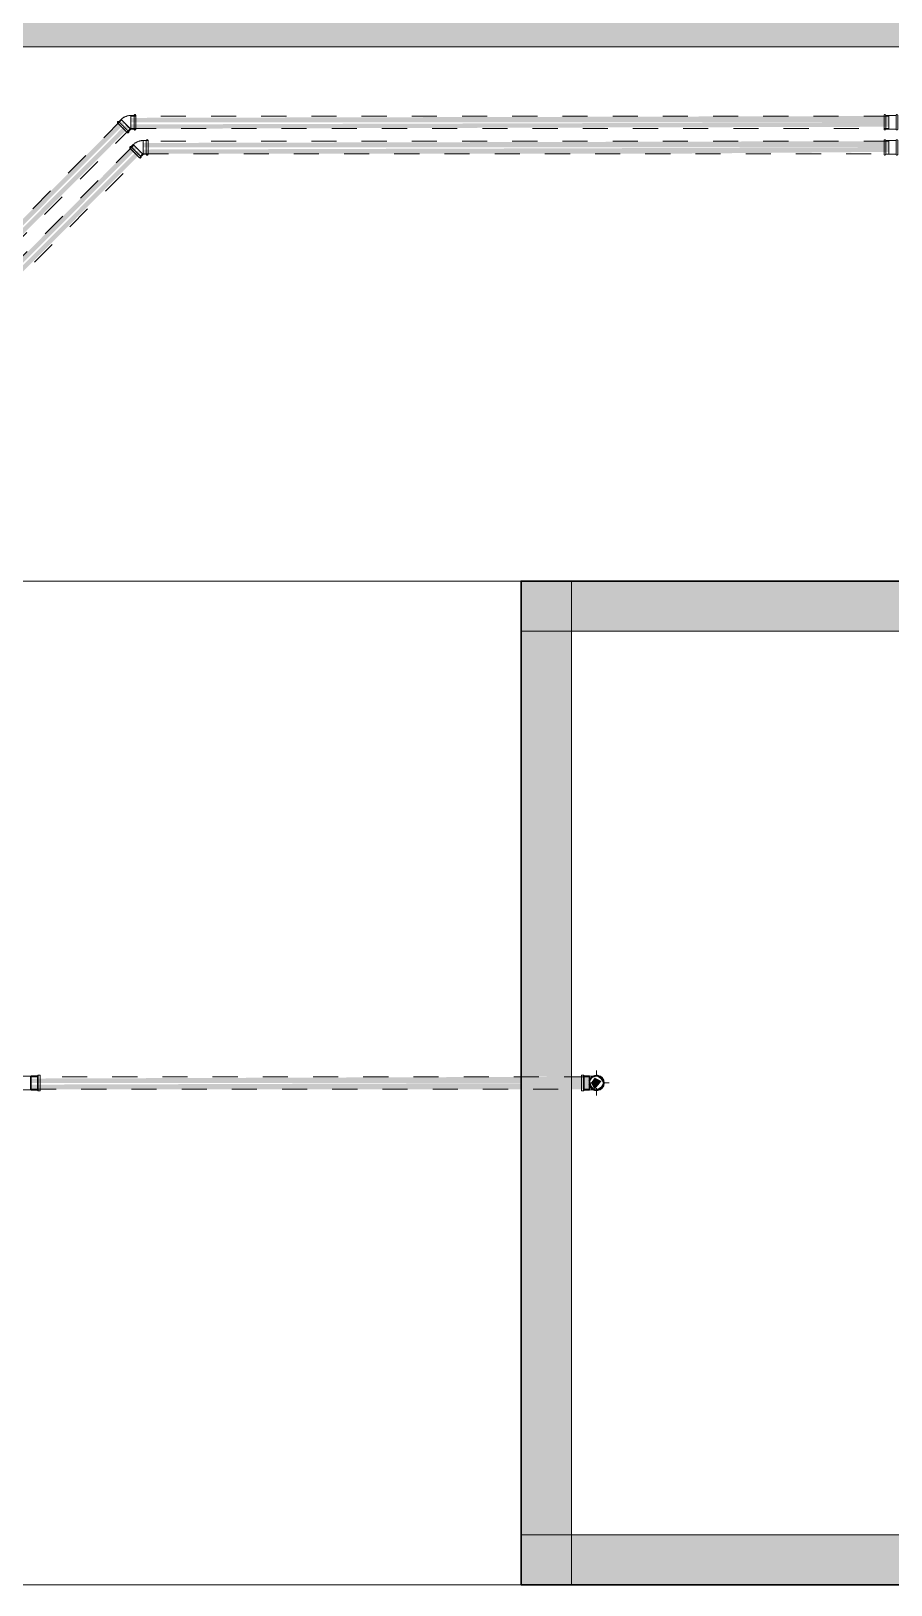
# Model space of a CAD drawing. Header units: metres. Extents: x 149 to 429, y -3 to 162.
# Drawn here: x 357.17 to 360.6, y 93.64 to 99.83 of the extents above; entities that cross this region are included whole.
import ezdxf

# ---------------------------------------------------------------- set-up
doc = ezdxf.new("R2010")
doc.units = ezdxf.units.M
doc.linetypes.add('Aligning Line', pattern=[0.012, 0.006, -0.006])
doc.linetypes.add('IMPORT-Dashed _3_', pattern=[0.75, 0.5, -0.25])
doc.layers.add('1053_ARQ_BASE_MATADOURO_dwg', color=7, linetype='Continuous', lineweight=5, true_color=0x767676)
doc.layers.add('A-FLOR', color=7, linetype='Continuous', lineweight=9, true_color=0x007f00)
for name, color, linetype, lineweight in [('A-DETL', 7, 'Continuous', 5), ('A-DETL-GENF', 7, 'Continuous', 5), ('A-PAREDE', 7, 'Continuous', 30), ('A-WALL', 7, 'Continuous', 9), ('A_PROJEÇÃO', 7, 'IMPORT-Dashed _3_', 5), ('P-PIPE', 7, 'Continuous', 5), ('P-PIPE-CNTR', 7, 'Continuous', 5)]:
    doc.layers.add(name, color=color, linetype=linetype, lineweight=lineweight)

# ---------------------------------------------------------------- blocks, each defined once
blk = doc.blocks.new('AÇO_Cotovelo 90 45 - AÇO_Cotovelo 90 45-V96-TÉRREO 1_20 - Dependente 2')
at = {"layer": 'P-PIPE'}
for p, q in [((-0.0119, 0.0274), (-0.031, 0.0274)), ((-0.031, 0.0222), (-0.031, 0.0274)), ((-0.031, -0.0085), (-0.031, 0.0085)), ((-0.0119, 0.0274), (-0.0119, 0.0222)), ((-0.0119, 0.0274), (-0.0119, -0.0274)), ((-0.0119, 0.0274), (-0.0119, 0.0237)), ((-0.0119, 0.0085), (-0.0119, -0.0085)), ((0.0025, 0.0413), (-0.011, 0.0278)), ((-0.011, 0.0278), (0.0278, -0.011)), ((-0.0084, 0.0252), (-0.011, 0.0278)), ((0.0278, -0.011), (-0.011, 0.0278)), ((0.0413, 0.0025), (0.0025, 0.0413)), ((0.0278, -0.011), (0.0413, 0.0025)), ((-0.031, -0.0274), (-0.031, -0.0222)), ((-0.031, -0.0274), (-0.0119, -0.0274)), ((-0.0119, -0.0222), (-0.0119, -0.0274)), ((-0.0119, -0.0237), (-0.0119, -0.0274)), ((0.0278, -0.011), (0.0252, -0.0084))]:
    blk.add_line(p, q, dxfattribs=at)
at = {"layer": 'P-PIPE', "flags": 128}
for points in [[(-0.031, 0.0274), (-0.031, 0.0275), (-0.031, 0.0277), (-0.0309, 0.0278), (-0.0309, 0.028), (-0.0309, 0.0281), (-0.0309, 0.0282), (-0.0308, 0.0284), (-0.0308, 0.0285), (-0.0307, 0.0286), (-0.0307, 0.0288), (-0.0306, 0.0289), (-0.0306, 0.029), (-0.0305, 0.0291), (-0.0304, 0.0293), (-0.0304, 0.0294), (-0.0303, 0.0295), (-0.0302, 0.0296), (-0.0301, 0.0297), (-0.03, 0.0298), (-0.0299, 0.0299), (-0.0298, 0.03), (-0.0297, 0.0301), (-0.0296, 0.0302), (-0.0295, 0.0303), (-0.0294, 0.0303), (-0.0292, 0.0304), (-0.0291, 0.0305), (-0.029, 0.0306), (-0.0289, 0.0306), (-0.0287, 0.0307), (-0.0286, 0.0307), (-0.0285, 0.0308), (-0.0283, 0.0308), (-0.0282, 0.0308), (-0.0281, 0.0308), (-0.0279, 0.0309), (-0.0278, 0.0309), (-0.0276, 0.0309), (-0.0275, 0.0309), (-0.0274, 0.0309), (-0.0272, 0.0309), (-0.0271, 0.0309), (-0.0269, 0.0309), (-0.0268, 0.0308), (-0.0267, 0.0308), (-0.0265, 0.0308), (-0.0264, 0.0307), (-0.0263, 0.0307), (-0.0261, 0.0306), (-0.026, 0.0306), (-0.0259, 0.0305), (-0.0258, 0.0305), (-0.0256, 0.0304), (-0.0255, 0.0303), (-0.0254, 0.0302), (-0.0253, 0.0301), (-0.0252, 0.0301), (-0.0251, 0.03), (-0.025, 0.0299), (-0.0249, 0.0298), (-0.0248, 0.0297), (-0.0247, 0.0296), (-0.0246, 0.0294), (-0.0245, 0.0293), (-0.0245, 0.0292), (-0.0244, 0.0291), (-0.0243, 0.029), (-0.0243, 0.0288), (-0.0242, 0.0287), (-0.0242, 0.0286), (-0.0241, 0.0284), (-0.0241, 0.0283), (-0.024, 0.0282), (-0.024, 0.028), (-0.024, 0.0279), (-0.024, 0.0278), (-0.024, 0.0276), (-0.024, 0.0275), (-0.024, 0.0274)], [(-0.031, 0.024), (-0.031, 0.0245), (-0.031, 0.025), (-0.031, 0.0254), (-0.031, 0.0258), (-0.031, 0.0262), (-0.031, 0.0265), (-0.031, 0.0267), (-0.031, 0.0269), (-0.031, 0.0271), (-0.031, 0.0273), (-0.031, 0.0273), (-0.031, 0.0274)], [(-0.031, 0.0274), (-0.031, 0.0273), (-0.031, 0.0272), (-0.031, 0.0271), (-0.031, 0.0269), (-0.031, 0.0266), (-0.031, 0.0263), (-0.031, 0.026), (-0.031, 0.0256), (-0.031, 0.0252), (-0.031, 0.0248), (-0.031, 0.0243), (-0.031, 0.0238), (-0.031, 0.0232), (-0.031, 0.0226), (-0.031, 0.022), (-0.031, 0.0213), (-0.031, 0.0206), (-0.031, 0.0199), (-0.031, 0.0191), (-0.031, 0.0183), (-0.031, 0.0175), (-0.031, 0.0166), (-0.031, 0.0157), (-0.031, 0.0148), (-0.031, 0.0139), (-0.031, 0.0129), (-0.031, 0.0119), (-0.031, 0.0109), (-0.031, 0.0099), (-0.031, 0.0089), (-0.031, 0.0079), (-0.031, 0.0068), (-0.031, 0.0057), (-0.031, 0.0047), (-0.031, 0.0036), (-0.031, 0.0025), (-0.031, 0.0014), (-0.031, 0.0003), (-0.031, -0.0008), (-0.031, -0.0019), (-0.031, -0.003), (-0.031, -0.0041), (-0.031, -0.0052), (-0.031, -0.0062), (-0.031, -0.0073), (-0.031, -0.0083), (-0.031, -0.0094), (-0.031, -0.0104), (-0.031, -0.0114), (-0.031, -0.0124), (-0.031, -0.0134), (-0.031, -0.0143), (-0.031, -0.0152), (-0.031, -0.0161), (-0.031, -0.017), (-0.031, -0.0178), (-0.031, -0.0187), (-0.031, -0.0194), (-0.031, -0.0202), (-0.031, -0.0209), (-0.031, -0.0216), (-0.031, -0.0223), (-0.031, -0.0229), (-0.031, -0.0235), (-0.031, -0.024), (-0.031, -0.0245), (-0.031, -0.025), (-0.031, -0.0254), (-0.031, -0.0258), (-0.031, -0.0262), (-0.031, -0.0265), (-0.031, -0.0267), (-0.031, -0.0269), (-0.031, -0.0271), (-0.031, -0.0273), (-0.031, -0.0273), (-0.031, -0.0274)], [(-0.024, 0.0274), (-0.024, 0.0273), (-0.024, 0.0272), (-0.024, 0.0271), (-0.024, 0.0269), (-0.024, 0.0266), (-0.024, 0.0263), (-0.024, 0.026), (-0.024, 0.0256), (-0.024, 0.0252), (-0.024, 0.0248), (-0.024, 0.0243)], [(-0.024, -0.0274), (-0.024, -0.0273), (-0.024, -0.0272), (-0.024, -0.0271), (-0.024, -0.0269), (-0.024, -0.0266), (-0.024, -0.0263), (-0.024, -0.026), (-0.024, -0.0256), (-0.024, -0.0252), (-0.024, -0.0248), (-0.024, -0.0243), (-0.024, -0.0238), (-0.024, -0.0232), (-0.024, -0.0226), (-0.024, -0.022), (-0.024, -0.0213), (-0.024, -0.0206), (-0.024, -0.0199), (-0.024, -0.0191), (-0.024, -0.0183), (-0.024, -0.0175), (-0.024, -0.0166), (-0.024, -0.0157), (-0.024, -0.0148), (-0.024, -0.0139), (-0.024, -0.0129), (-0.024, -0.0119), (-0.024, -0.0109), (-0.024, -0.0099), (-0.024, -0.0089), (-0.024, -0.0079), (-0.024, -0.0068), (-0.024, -0.0057), (-0.024, -0.0047), (-0.024, -0.0036), (-0.024, -0.0025), (-0.024, -0.0014), (-0.024, -0.0003), (-0.024, 0.0008), (-0.024, 0.0019), (-0.024, 0.003), (-0.024, 0.0041), (-0.024, 0.0052), (-0.024, 0.0062), (-0.024, 0.0073), (-0.024, 0.0083), (-0.024, 0.0094), (-0.024, 0.0104), (-0.024, 0.0114), (-0.024, 0.0124), (-0.024, 0.0134), (-0.024, 0.0143), (-0.024, 0.0152), (-0.024, 0.0161), (-0.024, 0.017), (-0.024, 0.0178), (-0.024, 0.0187), (-0.024, 0.0194), (-0.024, 0.0202), (-0.024, 0.0209), (-0.024, 0.0216), (-0.024, 0.0223), (-0.024, 0.0229), (-0.024, 0.0235), (-0.024, 0.024), (-0.024, 0.0245), (-0.024, 0.025), (-0.024, 0.0254), (-0.024, 0.0258), (-0.024, 0.0262), (-0.024, 0.0265), (-0.024, 0.0267), (-0.024, 0.0269), (-0.024, 0.0271), (-0.024, 0.0273), (-0.024, 0.0273), (-0.024, 0.0274)], [(-0.011, 0.0278), (-0.011, 0.0277), (-0.0111, 0.0277), (-0.0111, 0.0277), (-0.0111, 0.0276), (-0.0112, 0.0276), (-0.0112, 0.0276), (-0.0113, 0.0276), (-0.0113, 0.0275), (-0.0114, 0.0275), (-0.0114, 0.0275), (-0.0114, 0.0275), (-0.0115, 0.0275), (-0.0115, 0.0274), (-0.0116, 0.0274), (-0.0116, 0.0274), (-0.0117, 0.0274), (-0.0117, 0.0274), (-0.0118, 0.0274), (-0.0118, 0.0274), (-0.0119, 0.0274)], [(-0.0024, 0.0363), (-0.0025, 0.0364), (-0.0026, 0.0365), (-0.0027, 0.0366), (-0.0028, 0.0367), (-0.0029, 0.0369), (-0.0029, 0.037), (-0.003, 0.0371), (-0.0031, 0.0372), (-0.0031, 0.0374), (-0.0032, 0.0375), (-0.0032, 0.0376), (-0.0033, 0.0377), (-0.0033, 0.0379), (-0.0034, 0.038), (-0.0034, 0.0381), (-0.0034, 0.0383), (-0.0034, 0.0384), (-0.0034, 0.0386), (-0.0035, 0.0387), (-0.0035, 0.0388), (-0.0035, 0.039), (-0.0034, 0.0391), (-0.0034, 0.0393), (-0.0034, 0.0394), (-0.0034, 0.0395), (-0.0033, 0.0397), (-0.0033, 0.0398), (-0.0033, 0.0399), (-0.0032, 0.0401), (-0.0032, 0.0402), (-0.0031, 0.0403), (-0.003, 0.0405), (-0.003, 0.0406), (-0.0029, 0.0407), (-0.0028, 0.0408), (-0.0027, 0.0409), (-0.0026, 0.041), (-0.0026, 0.0411), (-0.0025, 0.0412), (-0.0024, 0.0413), (-0.0023, 0.0414), (-0.0021, 0.0415), (-0.002, 0.0416), (-0.0019, 0.0417), (-0.0018, 0.0418), (-0.0017, 0.0418), (-0.0016, 0.0419), (-0.0014, 0.042), (-0.0013, 0.042), (-0.0012, 0.0421), (-0.001, 0.0421), (-0.0009, 0.0422), (-0.0008, 0.0422), (-0.0006, 0.0422), (-0.0005, 0.0423), (-0.0004, 0.0423), (-0.0002, 0.0423), (-0.0001, 0.0423), (0, 0.0423)], [(0, 0.0339), (-0.0004, 0.0343), (-0.0007, 0.0346), (-0.001, 0.0349), (-0.0013, 0.0352), (-0.0016, 0.0354), (-0.0018, 0.0357), (-0.002, 0.0358), (-0.0021, 0.036), (-0.0022, 0.0361), (-0.0023, 0.0362), (-0.0024, 0.0363), (-0.0024, 0.0363)], [(-0.0024, 0.0363), (-0.0024, 0.0363), (-0.0023, 0.0362), (-0.0022, 0.0361), (-0.002, 0.0359), (-0.0019, 0.0358), (-0.0017, 0.0356), (-0.0014, 0.0353), (-0.0012, 0.0351), (-0.0009, 0.0348), (-0.0006, 0.0345), (-0.0002, 0.0341), (0.0001, 0.0338), (0.0005, 0.0334), (0.001, 0.0329), (0.0014, 0.0325), (0.0019, 0.032), (0.0024, 0.0315), (0.0029, 0.031), (0.0034, 0.0304), (0.004, 0.0299), (0.0046, 0.0293), (0.0052, 0.0287), (0.0058, 0.0281), (0.0065, 0.0274), (0.0071, 0.0268), (0.0078, 0.0261), (0.0085, 0.0254), (0.0092, 0.0247), (0.0099, 0.024), (0.0107, 0.0232), (0.0114, 0.0225), (0.0121, 0.0218), (0.0129, 0.021), (0.0137, 0.0202), (0.0144, 0.0195), (0.0152, 0.0187), (0.016, 0.0179), (0.0167, 0.0172), (0.0175, 0.0164), (0.0183, 0.0156), (0.0191, 0.0148), (0.0198, 0.0141), (0.0206, 0.0133), (0.0213, 0.0125), (0.0221, 0.0118), (0.0228, 0.011), (0.0236, 0.0103), (0.0243, 0.0096), (0.025, 0.0089), (0.0257, 0.0082), (0.0264, 0.0075), (0.0271, 0.0068), (0.0277, 0.0062), (0.0283, 0.0055), (0.029, 0.0049), (0.0296, 0.0043), (0.0301, 0.0037), (0.0307, 0.0032), (0.0312, 0.0027), (0.0317, 0.0021), (0.0322, 0.0017), (0.0327, 0.0012), (0.0331, 0.0008), (0.0335, 0.0003), (0.0339, 0), (0.0343, -0.0004), (0.0346, -0.0007), (0.0349, -0.001), (0.0352, -0.0013), (0.0354, -0.0016), (0.0357, -0.0018), (0.0358, -0.002), (0.036, -0.0021), (0.0361, -0.0022), (0.0362, -0.0023), (0.0363, -0.0024), (0.0363, -0.0024)], [(0, 0.0423), (0.0002, 0.0423), (0.0003, 0.0423), (0.0005, 0.0423), (0.0006, 0.0423), (0.0007, 0.0422), (0.0009, 0.0422), (0.001, 0.0422), (0.0011, 0.0421), (0.0013, 0.0421), (0.0014, 0.042), (0.0015, 0.042), (0.0017, 0.0419), (0.0018, 0.0418), (0.0019, 0.0418), (0.002, 0.0417), (0.0021, 0.0416), (0.0022, 0.0415), (0.0024, 0.0414), (0.0025, 0.0413), (0.0025, 0.0413)], [(0.0025, 0.0413), (0.0026, 0.0412), (0.0027, 0.0411), (0.0028, 0.041), (0.0029, 0.0409), (0.0031, 0.0407), (0.0033, 0.0405), (0.0035, 0.0403), (0.0038, 0.04), (0.004, 0.0397), (0.0044, 0.0394), (0.0047, 0.0391)], [(0.0413, 0.0025), (0.0412, 0.0026), (0.0411, 0.0027), (0.041, 0.0028), (0.0409, 0.0029), (0.0407, 0.0031), (0.0405, 0.0033), (0.0403, 0.0035), (0.04, 0.0038), (0.0397, 0.004), (0.0394, 0.0044), (0.0391, 0.0047), (0.0387, 0.0051), (0.0383, 0.0055), (0.0379, 0.0059), (0.0374, 0.0064), (0.037, 0.0068), (0.0365, 0.0073), (0.0359, 0.0079), (0.0354, 0.0084), (0.0348, 0.009), (0.0342, 0.0096), (0.0336, 0.0102), (0.033, 0.0108), (0.0324, 0.0114), (0.0317, 0.0121), (0.031, 0.0128), (0.0303, 0.0135), (0.0296, 0.0142), (0.0289, 0.0149), (0.0282, 0.0156), (0.0275, 0.0163), (0.0267, 0.0171), (0.0259, 0.0178), (0.0252, 0.0186), (0.0244, 0.0194), (0.0237, 0.0201), (0.0229, 0.0209), (0.0221, 0.0217), (0.0213, 0.0225), (0.0206, 0.0232), (0.0198, 0.024), (0.019, 0.0248), (0.0183, 0.0255), (0.0175, 0.0263), (0.0167, 0.027), (0.016, 0.0278), (0.0153, 0.0285), (0.0145, 0.0292), (0.0138, 0.03), (0.0131, 0.0307), (0.0125, 0.0313), (0.0118, 0.032), (0.0111, 0.0327), (0.0105, 0.0333), (0.0099, 0.0339), (0.0093, 0.0345), (0.0087, 0.0351), (0.0081, 0.0356), (0.0076, 0.0362), (0.0071, 0.0367), (0.0066, 0.0372), (0.0061, 0.0376), (0.0057, 0.0381), (0.0053, 0.0385), (0.0049, 0.0389), (0.0045, 0.0392), (0.0042, 0.0396), (0.0039, 0.0399), (0.0036, 0.0402), (0.0034, 0.0404), (0.0032, 0.0406), (0.003, 0.0408), (0.0028, 0.041), (0.0027, 0.0411), (0.0026, 0.0412), (0.0026, 0.0412), (0.0025, 0.0413)], [(0.0423, 0), (0.0423, -0.0001), (0.0423, -0.0002), (0.0423, -0.0004), (0.0423, -0.0005), (0.0422, -0.0006), (0.0422, -0.0008), (0.0422, -0.0009), (0.0421, -0.0011), (0.0421, -0.0012), (0.042, -0.0013), (0.042, -0.0014), (0.0419, -0.0016), (0.0418, -0.0017), (0.0418, -0.0018), (0.0417, -0.0019), (0.0416, -0.002), (0.0415, -0.0022), (0.0414, -0.0023), (0.0413, -0.0024), (0.0412, -0.0025), (0.0411, -0.0026), (0.041, -0.0027), (0.0409, -0.0027), (0.0408, -0.0028), (0.0407, -0.0029), (0.0406, -0.003), (0.0404, -0.003), (0.0403, -0.0031), (0.0402, -0.0032), (0.0401, -0.0032), (0.0399, -0.0033), (0.0398, -0.0033), (0.0397, -0.0033), (0.0395, -0.0034), (0.0394, -0.0034), (0.0393, -0.0034), (0.0391, -0.0034), (0.039, -0.0035), (0.0388, -0.0035), (0.0387, -0.0035), (0.0386, -0.0034), (0.0384, -0.0034), (0.0383, -0.0034), (0.0381, -0.0034), (0.038, -0.0034), (0.0379, -0.0033), (0.0377, -0.0033), (0.0376, -0.0032), (0.0375, -0.0032), (0.0373, -0.0031), (0.0372, -0.0031), (0.0371, -0.003), (0.037, -0.0029), (0.0368, -0.0029), (0.0367, -0.0028), (0.0366, -0.0027), (0.0365, -0.0026), (0.0364, -0.0025), (0.0363, -0.0024)], [(0.0389, 0.0049), (0.0392, 0.0045), (0.0396, 0.0042), (0.0399, 0.0039), (0.0402, 0.0036), (0.0404, 0.0034), (0.0406, 0.0032), (0.0408, 0.003), (0.041, 0.0028), (0.0411, 0.0027), (0.0412, 0.0026), (0.0412, 0.0026), (0.0413, 0.0025)], [(0.0413, 0.0025), (0.0414, 0.0024), (0.0415, 0.0023), (0.0415, 0.0022), (0.0416, 0.0021), (0.0417, 0.002), (0.0418, 0.0019), (0.0419, 0.0017), (0.0419, 0.0016), (0.042, 0.0015), (0.042, 0.0014), (0.0421, 0.0012), (0.0421, 0.0011), (0.0422, 0.001), (0.0422, 0.0008), (0.0422, 0.0007), (0.0423, 0.0006), (0.0423, 0.0004), (0.0423, 0.0003), (0.0423, 0.0001), (0.0423, 0)], [(-0.031, -0.0274), (-0.031, -0.0273), (-0.031, -0.0272), (-0.031, -0.0271), (-0.031, -0.0269), (-0.031, -0.0266), (-0.031, -0.0263), (-0.031, -0.026), (-0.031, -0.0256), (-0.031, -0.0252), (-0.031, -0.0248), (-0.031, -0.0243)], [(-0.024, -0.0274), (-0.024, -0.0275), (-0.024, -0.0277), (-0.024, -0.0278), (-0.024, -0.028), (-0.024, -0.0281), (-0.0241, -0.0282), (-0.0241, -0.0284), (-0.0241, -0.0285), (-0.0242, -0.0286), (-0.0242, -0.0288), (-0.0243, -0.0289), (-0.0244, -0.029), (-0.0244, -0.0291), (-0.0245, -0.0293), (-0.0246, -0.0294), (-0.0247, -0.0295), (-0.0247, -0.0296), (-0.0248, -0.0297), (-0.0249, -0.0298), (-0.025, -0.0299), (-0.0251, -0.03), (-0.0252, -0.0301), (-0.0253, -0.0302), (-0.0255, -0.0303), (-0.0256, -0.0303), (-0.0257, -0.0304), (-0.0258, -0.0305), (-0.0259, -0.0306), (-0.0261, -0.0306), (-0.0262, -0.0307), (-0.0263, -0.0307), (-0.0265, -0.0308), (-0.0266, -0.0308), (-0.0267, -0.0308), (-0.0269, -0.0308), (-0.027, -0.0309), (-0.0271, -0.0309), (-0.0273, -0.0309), (-0.0274, -0.0309), (-0.0276, -0.0309), (-0.0277, -0.0309), (-0.0278, -0.0309), (-0.028, -0.0309), (-0.0281, -0.0308), (-0.0283, -0.0308), (-0.0284, -0.0308), (-0.0285, -0.0307), (-0.0287, -0.0307), (-0.0288, -0.0306), (-0.0289, -0.0306), (-0.029, -0.0305), (-0.0292, -0.0305), (-0.0293, -0.0304), (-0.0294, -0.0303), (-0.0295, -0.0302), (-0.0296, -0.0301), (-0.0297, -0.0301), (-0.0298, -0.03), (-0.0299, -0.0299), (-0.03, -0.0298), (-0.0301, -0.0297), (-0.0302, -0.0296), (-0.0303, -0.0294), (-0.0304, -0.0293), (-0.0305, -0.0292), (-0.0305, -0.0291), (-0.0306, -0.029), (-0.0307, -0.0288), (-0.0307, -0.0287), (-0.0308, -0.0286), (-0.0308, -0.0284), (-0.0308, -0.0283), (-0.0309, -0.0282), (-0.0309, -0.028), (-0.0309, -0.0279), (-0.0309, -0.0278), (-0.031, -0.0276), (-0.031, -0.0275), (-0.031, -0.0274)], [(-0.024, -0.024), (-0.024, -0.0245), (-0.024, -0.025), (-0.024, -0.0254), (-0.024, -0.0258), (-0.024, -0.0262), (-0.024, -0.0265), (-0.024, -0.0267), (-0.024, -0.0269), (-0.024, -0.0271), (-0.024, -0.0273), (-0.024, -0.0273), (-0.024, -0.0274)], [(-0.0119, -0.0274), (-0.0096, -0.0274), (-0.0074, -0.0272), (-0.0052, -0.027), (-0.0029, -0.0267), (-0.0007, -0.0263), (0.0015, -0.0258), (0.0036, -0.0252), (0.0058, -0.0246), (0.0079, -0.0238), (0.01, -0.023), (0.012, -0.0221), (0.014, -0.0211), (0.016, -0.02), (0.0179, -0.0188), (0.0198, -0.0176), (0.0216, -0.0163), (0.0234, -0.0149), (0.0251, -0.0135), (0.0267, -0.012), (0.0278, -0.011)], [(0.0363, -0.0024), (0.0363, -0.0024), (0.0362, -0.0023), (0.0361, -0.0022), (0.0359, -0.002), (0.0358, -0.0019), (0.0356, -0.0017), (0.0353, -0.0014), (0.0351, -0.0012), (0.0348, -0.0009), (0.0345, -0.0006), (0.0341, -0.0002)]]:
    blk.add_lwpolyline(points, dxfattribs=at)
blk = doc.blocks.new('AF_Soldavel_Curva 45_90 - Standard-V122-TÉRREO 1_20 - Dependente 2')
at = {"layer": 'P-PIPE'}
for p, q in [((150.7699, 95.6706), (150.7682, 95.6691)), ((150.7682, 95.642), (150.7682, 95.6691)), ((150.7958, 95.6706), (150.7699, 95.6706)), ((150.7699, 95.642), (150.7699, 95.6706)), ((150.7699, 95.642), (150.7699, 95.667)), ((150.7988, 95.6727), (150.7958, 95.6706)), ((150.7958, 95.642), (150.7958, 95.6706)), ((150.8063, 95.6727), (150.7988, 95.6727)), ((150.7988, 95.642), (150.7988, 95.6727)), ((150.8063, 95.642), (150.8063, 95.6727)), ((150.8063, 95.667), (150.8063, 95.642)), ((150.7682, 95.6148), (150.7682, 95.642)), ((150.7682, 95.6148), (150.7699, 95.6133)), ((150.7699, 95.6133), (150.7699, 95.642)), ((150.7699, 95.617), (150.7699, 95.642)), ((150.7699, 95.6133), (150.7958, 95.6133)), ((150.7958, 95.6133), (150.7958, 95.642)), ((150.7958, 95.6133), (150.7988, 95.6112)), ((150.7988, 95.6112), (150.7988, 95.642)), ((150.7988, 95.6112), (150.8063, 95.6112)), ((150.8063, 95.6112), (150.8063, 95.642)), ((150.8063, 95.642), (150.8063, 95.617))]:
    blk.add_line(p, q, dxfattribs=at)
at = {"layer": 'P-PIPE', "flags": 128}
for points in [[(150.6469, 95.6474), (150.6471, 95.6484), (150.6474, 95.6495), (150.6477, 95.6505), (150.6481, 95.6515), (150.6485, 95.6525), (150.6489, 95.6535), (150.6494, 95.6545), (150.6499, 95.6554), (150.6505, 95.6564), (150.6511, 95.6573), (150.6517, 95.6582), (150.6524, 95.659), (150.6531, 95.6599), (150.6538, 95.6607), (150.6546, 95.6614), (150.6553, 95.6622), (150.6562, 95.6629), (150.657, 95.6636), (150.6579, 95.6642), (150.6588, 95.6648), (150.6597, 95.6654), (150.6607, 95.6659), (150.6616, 95.6664), (150.6626, 95.6668), (150.6636, 95.6673), (150.6646, 95.6676), (150.6657, 95.668), (150.6667, 95.6683), (150.6678, 95.6685)], [(150.6772, 95.6691), (150.6783, 95.6691), (150.6795, 95.6691), (150.6809, 95.6691), (150.6825, 95.6691), (150.6842, 95.6691), (150.686, 95.6691), (150.6879, 95.6691), (150.69, 95.6691), (150.6922, 95.6691), (150.6945, 95.6691), (150.697, 95.6691), (150.6995, 95.6691), (150.7022, 95.6691), (150.705, 95.6691), (150.7078, 95.6691), (150.7108, 95.6691), (150.7139, 95.6691), (150.717, 95.6691), (150.7202, 95.6691), (150.7236, 95.6691), (150.7269, 95.6691), (150.7304, 95.6691), (150.7339, 95.6691), (150.7374, 95.6691), (150.741, 95.6691), (150.7447, 95.6691), (150.7484, 95.6691), (150.7521, 95.6691), (150.7559, 95.6691), (150.7596, 95.6691), (150.7634, 95.6691), (150.7672, 95.6691), (150.7682, 95.6691)], [(150.6556, 95.6215), (150.6548, 95.6223), (150.654, 95.623), (150.6533, 95.6238)], [(150.6735, 95.6148), (150.6724, 95.6148), (150.6713, 95.6149), (150.6702, 95.615), (150.6691, 95.6152), (150.6681, 95.6153), (150.667, 95.6156), (150.666, 95.6159), (150.6649, 95.6162), (150.6639, 95.6165), (150.6629, 95.617), (150.6619, 95.6174), (150.6609, 95.6179)], [(150.7682, 95.6148), (150.7644, 95.6148), (150.7606, 95.6148), (150.7569, 95.6148), (150.7531, 95.6148), (150.7494, 95.6148), (150.7457, 95.6148), (150.742, 95.6148), (150.7384, 95.6148), (150.7348, 95.6148), (150.7313, 95.6148), (150.7279, 95.6148), (150.7245, 95.6148), (150.7211, 95.6148), (150.7179, 95.6148), (150.7147, 95.6148), (150.7116, 95.6148), (150.7086, 95.6148), (150.7057, 95.6148), (150.7029, 95.6148), (150.7002, 95.6148), (150.6977, 95.6148), (150.6952, 95.6148), (150.6928, 95.6148), (150.6906, 95.6148), (150.6885, 95.6148), (150.6865, 95.6148), (150.6847, 95.6148), (150.6829, 95.6148), (150.6814, 95.6148), (150.6799, 95.6148), (150.6786, 95.6148), (150.6774, 95.6148), (150.6764, 95.6148), (150.6756, 95.6148), (150.6748, 95.6148), (150.6743, 95.6148), (150.6739, 95.6148), (150.6736, 95.6148), (150.6735, 95.6148)]]:
    blk.add_lwpolyline(points, dxfattribs=at)
at = {"layer": 'P-PIPE'}
for radius, start, end in [(0.0307, 0, 165), (0.0308, 0, 160), (0.0286, 0, 180), (0.0286, 0, 180), (0.025, 120, 165), (0.025, 120, 165), (0.0271, 100, 140), (0.0271, 60, 80), (0.0308, 195, 315), (0.0308, 200, 300), (0.0287, 180, 300), (0.0287, 180, 300), (0.0272, 240, 300), (0.025, 255, 285), (0.025, 255, 285), (0.025, 0, 15), (0.025, 0, 15), (0.0271, 0, 20), (0.0272, 340, 0), (0.0308, 330, 0), (0.0287, 340, 0), (0.0286, 340, 0), (0.0307, 340, 0)]:
    blk.add_arc((150.6735, 95.642), radius, start, end, dxfattribs=at)
blk = doc.blocks.new('Joelho 45_90 - Agua Fria_Soldavel - MEP - Tigre - Standard-V123-TÉRREO 1_20 - Dependente 2')
at = {"layer": 'P-PIPE', "true_color": 0x69503c}
blk.add_hatch(color=27, dxfattribs=at).paths.add_polyline_path([(153.0153, 95.6157), (153.0425, 95.649), (153.0151, 95.6636), (153.0002, 95.642), (153.0146, 95.617)])
at = {"layer": 'P-PIPE'}
for p, q in [((152.9702, 95.6727), (152.9627, 95.6727)), ((152.9627, 95.6727), (152.9627, 95.642)), ((152.9627, 95.617), (152.9627, 95.667)), ((152.9732, 95.6706), (152.9702, 95.6727)), ((152.9702, 95.6727), (152.9702, 95.642)), ((152.9932, 95.6706), (152.9732, 95.6706)), ((152.9732, 95.6706), (152.9732, 95.642)), ((152.9949, 95.6691), (152.9932, 95.6706)), ((152.9932, 95.6706), (152.9932, 95.642)), ((152.9932, 95.642), (152.9932, 95.6706)), ((152.9932, 95.667), (152.9932, 95.617)), ((152.9949, 95.642), (152.9949, 95.6691)), ((152.9949, 95.6691), (152.9949, 95.642)), ((152.9627, 95.642), (152.9627, 95.6112)), ((152.9627, 95.6112), (152.9702, 95.6112)), ((152.9702, 95.642), (152.9702, 95.6112)), ((152.9702, 95.6112), (152.9732, 95.6133)), ((152.9732, 95.642), (152.9732, 95.6133)), ((152.9732, 95.6133), (152.9932, 95.6133)), ((152.9932, 95.642), (152.9932, 95.6133)), ((152.9932, 95.6133), (152.9932, 95.642)), ((152.9932, 95.6133), (152.9949, 95.6148)), ((152.9949, 95.6148), (152.9949, 95.642)), ((152.9949, 95.642), (152.9949, 95.6148))]:
    blk.add_line(p, q, dxfattribs=at)
at = {"layer": 'P-PIPE', "flags": 128}
for points in [[(153.0223, 95.6691), (153.0223, 95.6691), (153.0221, 95.6691), (153.022, 95.6691), (153.0218, 95.6691), (153.0216, 95.6691), (153.0213, 95.6691), (153.0209, 95.6691), (153.0206, 95.6691), (153.0202, 95.6691), (153.0197, 95.6691), (153.0192, 95.6691), (153.0187, 95.6691), (153.0182, 95.6691), (153.0176, 95.6691), (153.0169, 95.6691), (153.0162, 95.6691), (153.0155, 95.6691), (153.0148, 95.6691), (153.014, 95.6691), (153.0132, 95.6691), (153.0124, 95.6691), (153.0115, 95.6691), (153.0107, 95.6691), (153.0097, 95.6691), (153.0088, 95.6691), (153.0079, 95.6691), (153.0069, 95.6691), (153.0059, 95.6691), (153.0049, 95.6691), (153.0038, 95.6691), (153.0028, 95.6691), (153.0017, 95.6691), (153.0007, 95.6691), (152.9996, 95.6691), (152.9985, 95.6691), (152.9974, 95.6691), (152.9963, 95.6691), (152.9952, 95.6691), (152.9949, 95.6691)], [(152.9949, 95.6148), (152.996, 95.6148), (152.9971, 95.6148), (152.9982, 95.6148), (152.9993, 95.6148), (153.0004, 95.6148), (153.0015, 95.6148), (153.0025, 95.6148), (153.0036, 95.6148), (153.0046, 95.6148), (153.0056, 95.6148), (153.0066, 95.6148), (153.0076, 95.6148), (153.0086, 95.6148), (153.0095, 95.6148), (153.0104, 95.6148), (153.0113, 95.6148), (153.0122, 95.6148), (153.013, 95.6148), (153.0138, 95.6148), (153.0146, 95.6148), (153.0153, 95.6148), (153.0161, 95.6148), (153.0167, 95.6148), (153.0174, 95.6148), (153.018, 95.6148), (153.0186, 95.6148), (153.0191, 95.6148), (153.0196, 95.6148), (153.0201, 95.6148), (153.0205, 95.6148), (153.0209, 95.6148), (153.0212, 95.6148), (153.0215, 95.6148), (153.0217, 95.6148), (153.0219, 95.6148), (153.0221, 95.6148), (153.0222, 95.6148), (153.0223, 95.6148), (153.0223, 95.6148)]]:
    blk.add_lwpolyline(points, dxfattribs=at)
at = {"layer": 'P-PIPE'}
for radius, start, end in [(0.0308, 0, 165), (0.0308, 0, 160), (0.0286, 0, 180), (0.0272, 0, 180), (0.0272, 0, 180), (0.0286, 0, 150), (0.0286, 0, 150), (0.025, 15, 75), (0.025, 15, 60), (0.0308, 195, 0), (0.0308, 200, 0), (0.0286, 165, 180), (0.0287, 165, 180), (0.0287, 180, 240), (0.0286, 180, 240), (0.0286, 180, 0), (0.0272, 180, 0), (0.0272, 180, 0), (0.025, 180, 240), (0.025, 180, 240), (0.0287, 255, 0), (0.0287, 255, 0), (0.025, 270, 345), (0.025, 270, 285)]:
    blk.add_arc((153.0223, 95.642), radius, start, end, dxfattribs=at)
blk = doc.blocks.new('AÇO_Luva - AÇO_Luva-3707431-TÉRREO 1_20 - Dependente 2')
at = {"layer": 'P-PIPE'}
for p, q in [((0.007, 0.0271), (0.048, 0.0271)), ((0.007, 0.0271), (0.007, 0.0219)), ((0.007, 0.0084), (0.007, -0.0084)), ((0.048, 0.0271), (0.048, 0.0219)), ((0.048, 0.0084), (0.048, -0.0084)), ((0.007, -0.0219), (0.007, -0.0271)), ((0.048, -0.0271), (0.007, -0.0271)), ((0.048, -0.0219), (0.048, -0.0271))]:
    blk.add_line(p, q, dxfattribs=at)
at = {"layer": 'P-PIPE', "flags": 128}
for points in [[(0.007, 0.0271), (0.007, 0.0272), (0.007, 0.0274), (0.007, 0.0275), (0.007, 0.0277), (0.0069, 0.0278), (0.0069, 0.0279), (0.0069, 0.0281), (0.0068, 0.0282), (0.0068, 0.0283), (0.0067, 0.0285), (0.0067, 0.0286), (0.0066, 0.0287), (0.0065, 0.0288), (0.0065, 0.029), (0.0064, 0.0291), (0.0063, 0.0292), (0.0062, 0.0293), (0.0061, 0.0294), (0.006, 0.0295), (0.0059, 0.0296), (0.0058, 0.0297), (0.0057, 0.0298), (0.0056, 0.0299), (0.0055, 0.03), (0.0054, 0.03), (0.0053, 0.0301), (0.0051, 0.0302), (0.005, 0.0303), (0.0049, 0.0303), (0.0048, 0.0304), (0.0046, 0.0304), (0.0045, 0.0305), (0.0044, 0.0305), (0.0042, 0.0305), (0.0041, 0.0305), (0.004, 0.0306), (0.0038, 0.0306), (0.0037, 0.0306), (0.0035, 0.0306), (0.0034, 0.0306), (0.0033, 0.0306), (0.0031, 0.0306), (0.003, 0.0306), (0.0028, 0.0305), (0.0027, 0.0305), (0.0026, 0.0305), (0.0024, 0.0304), (0.0023, 0.0304), (0.0022, 0.0303), (0.002, 0.0303), (0.0019, 0.0302), (0.0018, 0.0302), (0.0017, 0.0301), (0.0016, 0.03), (0.0014, 0.0299), (0.0013, 0.0298), (0.0012, 0.0298), (0.0011, 0.0297), (0.001, 0.0296), (0.0009, 0.0295), (0.0008, 0.0294), (0.0007, 0.0293), (0.0007, 0.0291), (0.0006, 0.029), (0.0005, 0.0289), (0.0004, 0.0288), (0.0004, 0.0287), (0.0003, 0.0285), (0.0003, 0.0284), (0.0002, 0.0283), (0.0002, 0.0281), (0.0001, 0.028), (0.0001, 0.0279), (0.0001, 0.0277), (0, 0.0276), (0, 0.0275), (0, 0.0273), (0, 0.0272), (0, 0.0271)], [(0, -0.0271), (0, -0.027), (0, -0.0269), (0, -0.0268), (0, -0.0266), (0, -0.0263), (0, -0.026), (0, -0.0257), (0, -0.0254), (0, -0.025), (0, -0.0245), (0, -0.024), (0, -0.0235), (0, -0.023), (0, -0.0224), (0, -0.0217), (0, -0.0211), (0, -0.0204), (0, -0.0196), (0, -0.0189), (0, -0.0181), (0, -0.0173), (0, -0.0164), (0, -0.0155), (0, -0.0146), (0, -0.0137), (0, -0.0128), (0, -0.0118), (0, -0.0108), (0, -0.0098), (0, -0.0088), (0, -0.0078), (0, -0.0067), (0, -0.0057), (0, -0.0046), (0, -0.0035), (0, -0.0025), (0, -0.0014), (0, -0.0003), (0, 0.0008), (0, 0.0019), (0, 0.003), (0, 0.004), (0, 0.0051), (0, 0.0062), (0, 0.0072), (0, 0.0082), (0, 0.0093), (0, 0.0103), (0, 0.0113), (0, 0.0123), (0, 0.0132), (0, 0.0141), (0, 0.0151), (0, 0.0159), (0, 0.0168), (0, 0.0176), (0, 0.0185), (0, 0.0192), (0, 0.02), (0, 0.0207), (0, 0.0214), (0, 0.022), (0, 0.0226), (0, 0.0232), (0, 0.0238), (0, 0.0243), (0, 0.0247), (0, 0.0252), (0, 0.0255), (0, 0.0259), (0, 0.0262), (0, 0.0264), (0, 0.0267), (0, 0.0268), (0, 0.027), (0, 0.027), (0, 0.0271)], [(0, 0.0271), (0, 0.027), (0, 0.0269), (0, 0.0268), (0, 0.0266), (0, 0.0263), (0, 0.026), (0, 0.0257), (0, 0.0254), (0, 0.025), (0, 0.0245), (0, 0.024)], [(0.007, 0.0271), (0.007, 0.027), (0.007, 0.0269), (0.007, 0.0268), (0.007, 0.0266), (0.007, 0.0263), (0.007, 0.026), (0.007, 0.0257), (0.007, 0.0254), (0.007, 0.025), (0.007, 0.0245), (0.007, 0.024), (0.007, 0.0235), (0.007, 0.023), (0.007, 0.0224), (0.007, 0.0217), (0.007, 0.0211), (0.007, 0.0204), (0.007, 0.0196), (0.007, 0.0189), (0.007, 0.0181), (0.007, 0.0173), (0.007, 0.0164), (0.007, 0.0155), (0.007, 0.0146), (0.007, 0.0137), (0.007, 0.0128), (0.007, 0.0118), (0.007, 0.0108), (0.007, 0.0098), (0.007, 0.0088), (0.007, 0.0078), (0.007, 0.0067), (0.007, 0.0057), (0.007, 0.0046), (0.007, 0.0035), (0.007, 0.0025), (0.007, 0.0014), (0.007, 0.0003), (0.007, -0.0008), (0.007, -0.0019), (0.007, -0.003), (0.007, -0.004), (0.007, -0.0051), (0.007, -0.0062), (0.007, -0.0072), (0.007, -0.0082), (0.007, -0.0093), (0.007, -0.0103), (0.007, -0.0113), (0.007, -0.0123), (0.007, -0.0132), (0.007, -0.0141), (0.007, -0.0151), (0.007, -0.0159), (0.007, -0.0168), (0.007, -0.0176), (0.007, -0.0185), (0.007, -0.0192), (0.007, -0.02), (0.007, -0.0207), (0.007, -0.0214), (0.007, -0.022), (0.007, -0.0226), (0.007, -0.0232), (0.007, -0.0238), (0.007, -0.0243), (0.007, -0.0247), (0.007, -0.0252), (0.007, -0.0255), (0.007, -0.0259), (0.007, -0.0262), (0.007, -0.0264), (0.007, -0.0267), (0.007, -0.0268), (0.007, -0.027), (0.007, -0.027), (0.007, -0.0271)], [(0.007, 0.0238), (0.007, 0.0243), (0.007, 0.0247), (0.007, 0.0252), (0.007, 0.0255), (0.007, 0.0259), (0.007, 0.0262), (0.007, 0.0264), (0.007, 0.0267), (0.007, 0.0268), (0.007, 0.027), (0.007, 0.027), (0.007, 0.0271)], [(0.055, 0.0271), (0.055, 0.0272), (0.055, 0.0274), (0.055, 0.0275), (0.055, 0.0277), (0.0549, 0.0278), (0.0549, 0.0279), (0.0549, 0.0281), (0.0548, 0.0282), (0.0548, 0.0283), (0.0547, 0.0285), (0.0547, 0.0286), (0.0546, 0.0287), (0.0545, 0.0288), (0.0545, 0.029), (0.0544, 0.0291), (0.0543, 0.0292), (0.0542, 0.0293), (0.0541, 0.0294), (0.054, 0.0295), (0.0539, 0.0296), (0.0538, 0.0297), (0.0537, 0.0298), (0.0536, 0.0299), (0.0535, 0.03), (0.0534, 0.03), (0.0533, 0.0301), (0.0531, 0.0302), (0.053, 0.0303), (0.0529, 0.0303), (0.0528, 0.0304), (0.0526, 0.0304), (0.0525, 0.0305), (0.0524, 0.0305), (0.0522, 0.0305), (0.0521, 0.0305), (0.052, 0.0306), (0.0518, 0.0306), (0.0517, 0.0306), (0.0515, 0.0306), (0.0514, 0.0306), (0.0513, 0.0306), (0.0511, 0.0306), (0.051, 0.0306), (0.0508, 0.0305), (0.0507, 0.0305), (0.0506, 0.0305), (0.0504, 0.0304), (0.0503, 0.0304), (0.0502, 0.0303), (0.05, 0.0303), (0.0499, 0.0302), (0.0498, 0.0302), (0.0497, 0.0301), (0.0496, 0.03), (0.0494, 0.0299), (0.0493, 0.0298), (0.0492, 0.0298), (0.0491, 0.0297), (0.049, 0.0296), (0.0489, 0.0295), (0.0488, 0.0294), (0.0487, 0.0293), (0.0487, 0.0291), (0.0486, 0.029), (0.0485, 0.0289), (0.0484, 0.0288), (0.0484, 0.0287), (0.0483, 0.0285), (0.0483, 0.0284), (0.0482, 0.0283), (0.0482, 0.0281), (0.0481, 0.028), (0.0481, 0.0279), (0.0481, 0.0277), (0.048, 0.0276), (0.048, 0.0275), (0.048, 0.0273), (0.048, 0.0272), (0.048, 0.0271)], [(0.048, -0.0271), (0.048, -0.027), (0.048, -0.0269), (0.048, -0.0268), (0.048, -0.0266), (0.048, -0.0263), (0.048, -0.026), (0.048, -0.0257), (0.048, -0.0254), (0.048, -0.025), (0.048, -0.0245), (0.048, -0.024), (0.048, -0.0235), (0.048, -0.023), (0.048, -0.0224), (0.048, -0.0217), (0.048, -0.0211), (0.048, -0.0204), (0.048, -0.0196), (0.048, -0.0189), (0.048, -0.0181), (0.048, -0.0173), (0.048, -0.0164), (0.048, -0.0155), (0.048, -0.0146), (0.048, -0.0137), (0.048, -0.0128), (0.048, -0.0118), (0.048, -0.0108), (0.048, -0.0098), (0.048, -0.0088), (0.048, -0.0078), (0.048, -0.0067), (0.048, -0.0057), (0.048, -0.0046), (0.048, -0.0035), (0.048, -0.0025), (0.048, -0.0014), (0.048, -0.0003), (0.048, 0.0008), (0.048, 0.0019), (0.048, 0.003), (0.048, 0.004), (0.048, 0.0051), (0.048, 0.0062), (0.048, 0.0072), (0.048, 0.0082), (0.048, 0.0093), (0.048, 0.0103), (0.048, 0.0113), (0.048, 0.0123), (0.048, 0.0132), (0.048, 0.0141), (0.048, 0.0151), (0.048, 0.0159), (0.048, 0.0168), (0.048, 0.0176), (0.048, 0.0185), (0.048, 0.0192), (0.048, 0.02), (0.048, 0.0207), (0.048, 0.0214), (0.048, 0.022), (0.048, 0.0226), (0.048, 0.0232), (0.048, 0.0238), (0.048, 0.0243), (0.048, 0.0247), (0.048, 0.0252), (0.048, 0.0255), (0.048, 0.0259), (0.048, 0.0262), (0.048, 0.0264), (0.048, 0.0267), (0.048, 0.0268), (0.048, 0.027), (0.048, 0.027), (0.048, 0.0271)], [(0.048, 0.0271), (0.048, 0.027), (0.048, 0.0269), (0.048, 0.0268), (0.048, 0.0266), (0.048, 0.0263), (0.048, 0.026), (0.048, 0.0257), (0.048, 0.0254), (0.048, 0.025), (0.048, 0.0245), (0.048, 0.024)], [(0.055, 0.0271), (0.055, 0.027), (0.055, 0.0269), (0.055, 0.0268), (0.055, 0.0266), (0.055, 0.0263), (0.055, 0.026), (0.055, 0.0257), (0.055, 0.0254), (0.055, 0.025), (0.055, 0.0245), (0.055, 0.024), (0.055, 0.0235), (0.055, 0.023), (0.055, 0.0224), (0.055, 0.0217), (0.055, 0.0211), (0.055, 0.0204), (0.055, 0.0196), (0.055, 0.0189), (0.055, 0.0181), (0.055, 0.0173), (0.055, 0.0164), (0.055, 0.0155), (0.055, 0.0146), (0.055, 0.0137), (0.055, 0.0128), (0.055, 0.0118), (0.055, 0.0108), (0.055, 0.0098), (0.055, 0.0088), (0.055, 0.0078), (0.055, 0.0067), (0.055, 0.0057), (0.055, 0.0046), (0.055, 0.0035), (0.055, 0.0025), (0.055, 0.0014), (0.055, 0.0003), (0.055, -0.0008), (0.055, -0.0019), (0.055, -0.003), (0.055, -0.004), (0.055, -0.0051), (0.055, -0.0062), (0.055, -0.0072), (0.055, -0.0082), (0.055, -0.0093), (0.055, -0.0103), (0.055, -0.0113), (0.055, -0.0123), (0.055, -0.0132), (0.055, -0.0141), (0.055, -0.0151), (0.055, -0.0159), (0.055, -0.0168), (0.055, -0.0176), (0.055, -0.0185), (0.055, -0.0192), (0.055, -0.02), (0.055, -0.0207), (0.055, -0.0214), (0.055, -0.022), (0.055, -0.0226), (0.055, -0.0232), (0.055, -0.0238), (0.055, -0.0243), (0.055, -0.0247), (0.055, -0.0252), (0.055, -0.0255), (0.055, -0.0259), (0.055, -0.0262), (0.055, -0.0264), (0.055, -0.0267), (0.055, -0.0268), (0.055, -0.027), (0.055, -0.027), (0.055, -0.0271)], [(0.055, 0.0238), (0.055, 0.0243), (0.055, 0.0247), (0.055, 0.0252), (0.055, 0.0255), (0.055, 0.0259), (0.055, 0.0262), (0.055, 0.0264), (0.055, 0.0267), (0.055, 0.0268), (0.055, 0.027), (0.055, 0.027), (0.055, 0.0271)], [(0, -0.0238), (0, -0.0243), (0, -0.0247), (0, -0.0252), (0, -0.0255), (0, -0.0259), (0, -0.0262), (0, -0.0264), (0, -0.0267), (0, -0.0268), (0, -0.027), (0, -0.027), (0, -0.0271)], [(0, -0.0271), (0, -0.0272), (0, -0.0274), (0, -0.0275), (0, -0.0277), (0.0001, -0.0278), (0.0001, -0.0279), (0.0001, -0.0281), (0.0002, -0.0282), (0.0002, -0.0283), (0.0003, -0.0285), (0.0003, -0.0286), (0.0004, -0.0287), (0.0005, -0.0288), (0.0005, -0.029), (0.0006, -0.0291), (0.0007, -0.0292), (0.0008, -0.0293), (0.0009, -0.0294), (0.001, -0.0295), (0.0011, -0.0296), (0.0012, -0.0297), (0.0013, -0.0298), (0.0014, -0.0299), (0.0015, -0.03), (0.0016, -0.03), (0.0017, -0.0301), (0.0019, -0.0302), (0.002, -0.0303), (0.0021, -0.0303), (0.0022, -0.0304), (0.0024, -0.0304), (0.0025, -0.0305), (0.0026, -0.0305), (0.0028, -0.0305), (0.0029, -0.0305), (0.003, -0.0306), (0.0032, -0.0306), (0.0033, -0.0306), (0.0035, -0.0306), (0.0036, -0.0306), (0.0037, -0.0306), (0.0039, -0.0306), (0.004, -0.0306), (0.0042, -0.0305), (0.0043, -0.0305), (0.0044, -0.0305), (0.0046, -0.0304), (0.0047, -0.0304), (0.0048, -0.0303), (0.005, -0.0303), (0.0051, -0.0302), (0.0052, -0.0302), (0.0053, -0.0301), (0.0054, -0.03), (0.0056, -0.0299), (0.0057, -0.0298), (0.0058, -0.0298), (0.0059, -0.0297), (0.006, -0.0296), (0.0061, -0.0295), (0.0062, -0.0294), (0.0063, -0.0293), (0.0063, -0.0291), (0.0064, -0.029), (0.0065, -0.0289), (0.0066, -0.0288), (0.0066, -0.0287), (0.0067, -0.0285), (0.0067, -0.0284), (0.0068, -0.0283), (0.0068, -0.0281), (0.0069, -0.028), (0.0069, -0.0279), (0.0069, -0.0277), (0.007, -0.0276), (0.007, -0.0275), (0.007, -0.0273), (0.007, -0.0272), (0.007, -0.0271)], [(0.007, -0.0271), (0.007, -0.027), (0.007, -0.0269), (0.007, -0.0268), (0.007, -0.0266), (0.007, -0.0263), (0.007, -0.026), (0.007, -0.0257), (0.007, -0.0254), (0.007, -0.025), (0.007, -0.0245), (0.007, -0.024)], [(0.048, -0.0238), (0.048, -0.0243), (0.048, -0.0247), (0.048, -0.0252), (0.048, -0.0255), (0.048, -0.0259), (0.048, -0.0262), (0.048, -0.0264), (0.048, -0.0267), (0.048, -0.0268), (0.048, -0.027), (0.048, -0.027), (0.048, -0.0271)], [(0.048, -0.0271), (0.048, -0.0272), (0.048, -0.0274), (0.048, -0.0275), (0.048, -0.0277), (0.0481, -0.0278), (0.0481, -0.0279), (0.0481, -0.0281), (0.0482, -0.0282), (0.0482, -0.0283), (0.0483, -0.0285), (0.0483, -0.0286), (0.0484, -0.0287), (0.0485, -0.0288), (0.0485, -0.029), (0.0486, -0.0291), (0.0487, -0.0292), (0.0488, -0.0293), (0.0489, -0.0294), (0.049, -0.0295), (0.0491, -0.0296), (0.0492, -0.0297), (0.0493, -0.0298), (0.0494, -0.0299), (0.0495, -0.03), (0.0496, -0.03), (0.0497, -0.0301), (0.0499, -0.0302), (0.05, -0.0303), (0.0501, -0.0303), (0.0502, -0.0304), (0.0504, -0.0304), (0.0505, -0.0305), (0.0506, -0.0305), (0.0508, -0.0305), (0.0509, -0.0305), (0.051, -0.0306), (0.0512, -0.0306), (0.0513, -0.0306), (0.0515, -0.0306), (0.0516, -0.0306), (0.0517, -0.0306), (0.0519, -0.0306), (0.052, -0.0306), (0.0522, -0.0305), (0.0523, -0.0305), (0.0524, -0.0305), (0.0526, -0.0304), (0.0527, -0.0304), (0.0528, -0.0303), (0.053, -0.0303), (0.0531, -0.0302), (0.0532, -0.0302), (0.0533, -0.0301), (0.0534, -0.03), (0.0536, -0.0299), (0.0537, -0.0298), (0.0538, -0.0298), (0.0539, -0.0297), (0.054, -0.0296), (0.0541, -0.0295), (0.0542, -0.0294), (0.0543, -0.0293), (0.0543, -0.0291), (0.0544, -0.029), (0.0545, -0.0289), (0.0546, -0.0288), (0.0546, -0.0287), (0.0547, -0.0285), (0.0547, -0.0284), (0.0548, -0.0283), (0.0548, -0.0281), (0.0549, -0.028), (0.0549, -0.0279), (0.0549, -0.0277), (0.055, -0.0276), (0.055, -0.0275), (0.055, -0.0273), (0.055, -0.0272), (0.055, -0.0271)], [(0.055, -0.0271), (0.055, -0.027), (0.055, -0.0269), (0.055, -0.0268), (0.055, -0.0266), (0.055, -0.0263), (0.055, -0.026), (0.055, -0.0257), (0.055, -0.0254), (0.055, -0.025), (0.055, -0.0245), (0.055, -0.024)]]:
    blk.add_lwpolyline(points, dxfattribs=at)
blk = doc.blocks.new('1053_ARQ_BASE_MATADOURO_dwg_arq geral tgov-4039641-TÉRREO 1_20 - Dependente 2')
at = {"layer": 'A-PAREDE', "color": 253, "true_color": 0xaaaaaa, "flags": 128}
blk.add_lwpolyline([(22.5125, 10.4559), (26.5125, 10.4559), (26.5125, 14.4559), (22.5125, 14.4559)], close=True, dxfattribs=at)
at = {"layer": 'A_PROJEÇÃO', "color": 253, "true_color": 0xaaaaaa}
for p, q in [((22.7125, 14.4559), (22.7125, 10.4559)), ((26.5125, 14.2559), (22.5125, 14.2559)), ((22.5125, 10.6559), (26.5125, 10.6559))]:
    blk.add_line(p, q, dxfattribs=at)
blk = doc.blocks.new('1053_ARQ_BASE_MATADOURO_dwg-3625622-TÉRREO 1_20 - Dependente 2')
blk.add_blockref('1053_ARQ_BASE_MATADOURO_dwg_arq geral tgov-4039641-TÉRREO 1_20 - Dependente 2', (130.2098, 83.186))

msp = doc.modelspace()

# ---------------------------------------------------------------- hatches: boundary and pattern name
at = {"layer": 'A-DETL-GENF', "true_color": 0xffff00}
h = msp.add_hatch(color=2, dxfattribs=at)
h.paths.add_polyline_path([(365.8845, 99.7704), (366.9273, 99.7791), (366.9273, 110.2375), (345.3444, 110.2375), (345.3444, 99.7704), (365.7098, 99.7704)])
h.paths.add_polyline_path([(348.6358, 99.8939), (345.729, 99.8939), (345.729, 109.9402), (366.7201, 109.9402), (366.7201, 99.8939), (349.5005, 99.8939)])
at = {"layer": 'A-WALL', "true_color": 0xeaeaea, "transparency": 33554483}
for points in [[(359.1274, 97.442), (363.1274, 97.442), (363.1274, 97.642), (359.1274, 97.642)], [(362.9274, 93.642), (362.9274, 93.842), (359.3274, 93.842), (359.3274, 93.642), (362.2737, 93.642)]]:
    msp.add_hatch(color=254, dxfattribs=at).paths.add_polyline_path(points)
h = msp.add_hatch(color=254, dxfattribs=at)
h.paths.add_polyline_path([(359.1274, 93.642), (359.3274, 93.642), (359.3274, 95.617), (359.1274, 95.617), (359.1274, 93.842)])
h.paths.add_polyline_path([(359.1274, 95.667), (359.3274, 95.667), (359.3274, 97.442), (359.1274, 97.442), (359.1274, 96.4063)])
at = {"layer": 'P-PIPE', "true_color": 0xc0c0c0}
for points in [[(360.5919, 99.4697), (360.5919, 99.4947), (357.5728, 99.4874), (357.5728, 99.4697), (360.3577, 99.4697)], [(355.5139, 97.4226), (357.548, 99.4659), (357.5297, 99.4738), (355.5014, 97.4351), (355.5093, 97.4271)], [(355.5316, 97.4049), (357.5651, 99.4488), (357.548, 99.4567), (355.5185, 97.418), (355.531, 97.4055)], [(357.8031, 99.4447), (360.5919, 99.452), (360.5919, 99.4697), (357.5728, 99.4613), (357.5728, 99.4447), (357.6219, 99.4447)], [(355.7561, 97.5158), (357.5971, 99.3659), (357.5788, 99.3738), (355.7436, 97.5283), (355.7516, 97.5204)], [(360.5919, 99.3697), (360.5919, 99.3947), (357.6219, 99.3874), (357.6219, 99.3697), (360.3577, 99.3697)], [(355.7738, 97.4981), (357.6141, 99.3488), (357.5971, 99.3567), (355.7607, 97.5112), (355.7732, 97.4987)], [(359.7191, 99.3447), (360.5919, 99.352), (360.5919, 99.3697), (357.6219, 99.3613), (357.6219, 99.3447), (359.0804, 99.3447)]]:
    msp.add_hatch(color=9, dxfattribs=at).paths.add_polyline_path(points)
at = {"layer": 'P-PIPE', "true_color": 0x69503c}
for points in [[(359.3983, 95.642), (359.3983, 95.667), (357.1749, 95.6596), (357.1749, 95.642)], [(359.3983, 95.617), (359.3983, 95.642), (357.1749, 95.6355), (357.1749, 95.617)]]:
    msp.add_hatch(color=27, dxfattribs=at).paths.add_polyline_path(points)

# ---------------------------------------------------------------- linework, layer by layer
at = {"layer": 'A-DETL'}
msp.add_line((345.3444, 99.7704), (366.9273, 99.7704), dxfattribs=at)
at = {"layer": 'A-FLOR', "color": 254, "true_color": 0xd8d8d8}
for p, q in [((353.8478, 97.642), (359.1274, 97.642)), ((359.1274, 93.642), (353.8478, 93.642))]:
    msp.add_line(p, q, dxfattribs=at)
at = {"layer": 'A-FLOR', "color": 254, "true_color": 0xdbdbdb}
msp.add_line((359.1274, 97.642), (359.1274, 93.642), dxfattribs=at)
at = {"layer": 'A-WALL', "color": 253, "true_color": 0xaaaaaa}
for p, q in [((359.1274, 97.642), (363.1274, 97.642)), ((363.1274, 93.642), (359.1274, 93.642))]:
    msp.add_line(p, q, dxfattribs=at)
at = {"layer": 'A-WALL', "color": 9, "true_color": 0xbdbdbd}
for p, q in [((359.3274, 97.442), (362.9274, 97.442)), ((359.3274, 93.842), (359.3274, 97.442)), ((362.9274, 93.842), (359.3274, 93.842))]:
    msp.add_line(p, q, dxfattribs=at)
at = {"layer": 'P-PIPE', "linetype": 'Aligning Line', "lineweight": 15}
for p, q in [((360.5919, 99.4947), (357.5728, 99.4947)), ((357.5728, 99.4947), (357.5728, 99.4447)), ((360.5919, 99.4447), (360.5919, 99.4947)), ((357.5349, 99.479), (355.4962, 97.4403)), ((355.5316, 97.4049), (357.5703, 99.4436)), ((357.5703, 99.4436), (357.5349, 99.479)), ((357.5728, 99.4447), (360.5919, 99.4447)), ((357.584, 99.379), (355.7385, 97.5335)), ((357.6193, 99.3436), (357.584, 99.379)), ((360.5919, 99.3947), (357.6219, 99.3947)), ((357.6219, 99.3947), (357.6219, 99.3447)), ((360.5919, 99.3447), (360.5919, 99.3947)), ((355.7738, 97.4981), (357.6193, 99.3436)), ((357.6219, 99.3447), (360.5919, 99.3447)), ((359.3983, 95.667), (357.1749, 95.667)), ((359.3983, 95.617), (359.3983, 95.667)), ((357.1749, 95.617), (359.3983, 95.617))]:
    msp.add_line(p, q, dxfattribs=at)
at = {"layer": 'P-PIPE'}
for start, end in [(15, 75), (15, 60), (180, 240), (180, 240), (270, 345), (270, 285)]:
    msp.add_arc((359.4274, 95.642), 0.025, start, end, dxfattribs=at)
at = {"layer": 'P-PIPE-CNTR'}
for p, q in [((359.4274, 95.6691), (359.4274, 95.692)), ((359.4, 95.642), (359.3983, 95.642)), ((359.4, 95.642), (359.3983, 95.642)), ((359.3983, 95.642), (359.4, 95.642)), ((359.4274, 95.642), (359.4, 95.642)), ((359.4274, 95.592), (359.4274, 95.6211)), ((359.4545, 95.642), (359.4774, 95.642))]:
    msp.add_line(p, q, dxfattribs=at)

# ---------------------------------------------------------------- block references
at = {"layer": '1053_ARQ_BASE_MATADOURO_dwg', "color": 253, "true_color": 0xaaaaaa}
msp.add_blockref('1053_ARQ_BASE_MATADOURO_dwg-3625622-TÉRREO 1_20 - Dependente 2', (206.405, 0), dxfattribs=at)
at = {"layer": 'P-PIPE', "rotation": 180}
for p in [(357.561, 99.4697), (357.61, 99.3697)]:
    msp.add_blockref('AÇO_Cotovelo 90 45 - AÇO_Cotovelo 90 45-V96-TÉRREO 1_20 - Dependente 2', p, dxfattribs=at)
at = {"layer": 'P-PIPE', "extrusion": (0, 0, -1), "rotation": 180}
msp.add_blockref('AÇO_Luva - AÇO_Luva-3707431-TÉRREO 1_20 - Dependente 2', (-360.5728, 99.4697), dxfattribs=at)
at = {"layer": 'P-PIPE', "extrusion": (0, 0, -1)}
msp.add_blockref('AÇO_Luva - AÇO_Luva-3707431-TÉRREO 1_20 - Dependente 2', (-360.6278, 99.3697), dxfattribs=at)
at = {"layer": 'P-PIPE'}
for name in ['AF_Soldavel_Curva 45_90 - Standard-V122-TÉRREO 1_20 - Dependente 2', 'Joelho 45_90 - Agua Fria_Soldavel - MEP - Tigre - Standard-V123-TÉRREO 1_20 - Dependente 2']:
    msp.add_blockref(name, (206.405, 0), dxfattribs=at)

doc.saveas('drawing.dxf')
